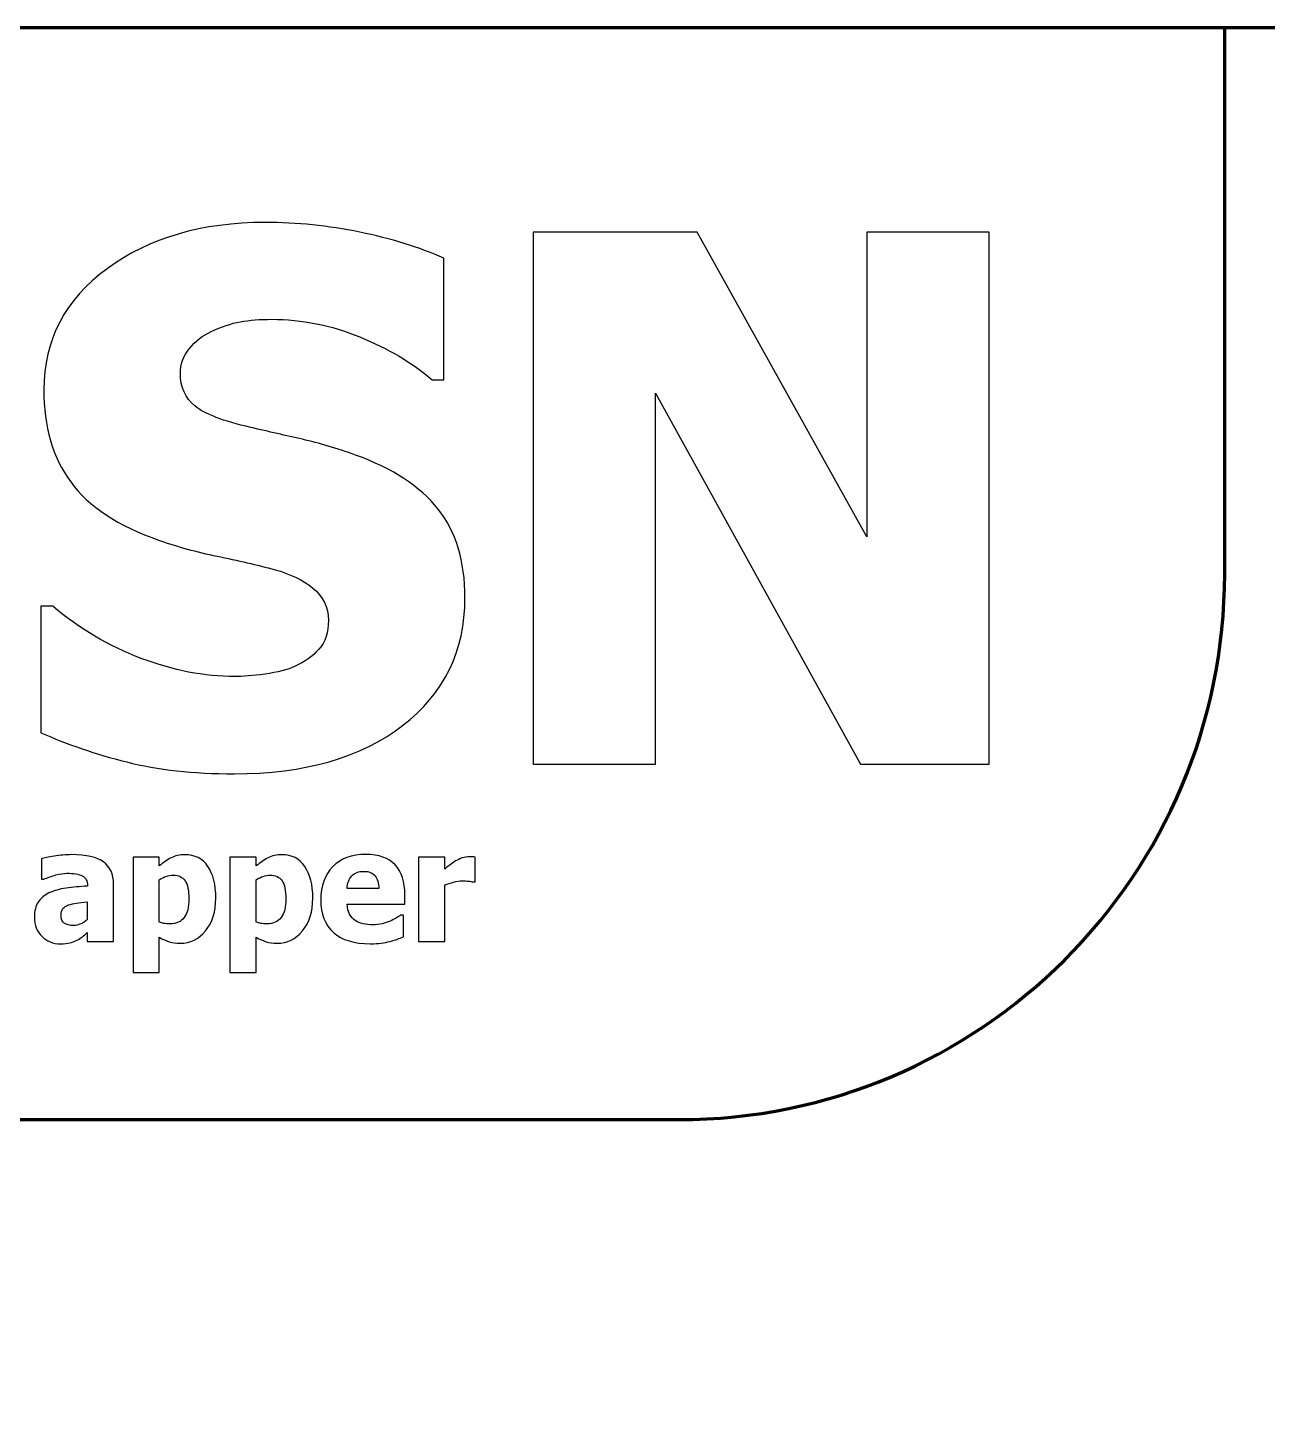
# Model space of a CAD drawing. Header units: centimetres. Extents: x -14.3 to 14.3, y -10 to 9.9.
# Drawn here: x -11.492 to -9.222, y 7.351 to 9.9 of the extents above; entities that cross this region are included whole.
import ezdxf

# ---------------------------------------------------------------- set-up
doc = ezdxf.new("R2010")
doc.units = ezdxf.units.CM
doc.header["$MEASUREMENT"] = 0
doc.layers.add('Layer 1', color=7, linetype='Continuous')

msp = doc.modelspace()

# ---------------------------------------------------------------- linework, layer by layer
at = {"layer": 'Layer 1', "color": 250, "lineweight": 70}
for points in [[(-14.3, -9), (-14.3, -9), (-14.3, 8.9), (-14.3, 8.9), (-14.3, 8.9), (-14.3, 9.45219), (-13.85219, 9.9), (-13.3, 9.9), (-13.3, 9.9), (-13.3, 9.9), (13.3, 9.9), (13.3, 9.9), (13.3, 9.9), (13.85219, 9.9), (14.3, 9.45219), (14.3, 8.9), (14.3, 8.9), (14.3, 8.9), (14.3, -9), (14.3, -9), (14.3, -9), (14.3, -9.55219), (13.85219, -10), (13.3, -10), (13.3, -10), (13.3, -10), (-13.3, -10), (-13.3, -10), (-13.3, -10), (-13.85219, -10), (-14.3, -9.55219), (-14.3, -9)], [(-9.3, 9.9), (-9.3, 9.9), (-9.3, 8.9), (-9.3, 8.9), (-9.3, 8.9), (-9.3, 8.34781), (-9.74781, 7.9), (-10.3, 7.9), (-10.3, 7.9), (-10.3, 7.9), (-14.3, 7.9), (-14.3, 7.9), (-14.3, 7.9), (-14.3, 7.9), (-14.3, 8.9), (-14.3, 8.9), (-14.3, 8.9), (-14.3, 8.9), (-14.3, 8.9), (-14.3, 8.9), (-14.3, 8.9), (-14.3, 9.45219), (-13.85219, 9.9), (-13.3, 9.9), (-13.3, 9.9), (-13.3, 9.9), (-10.3, 9.9), (-10.3, 9.9), (-10.3, 9.9), (-10.3, 9.9), (-9.3, 9.9), (-9.3, 9.9)]]:
    msp.add_open_spline(points, degree=3, knots=[0, 0, 0, 0, 0.125, 0.125, 0.125, 0.125, 0.25, 0.25, 0.25, 0.25, 0.375, 0.375, 0.375, 0.375, 0.5, 0.5, 0.5, 0.5, 0.625, 0.625, 0.625, 0.625, 0.75, 0.75, 0.75, 0.75, 0.875, 0.875, 0.875, 0.875, 1, 1, 1, 1], dxfattribs=at)
at = {"layer": 'Layer 1', "color": 7}
for points, knots in [([(-11.11446, 8.53356), (-11.18908, 8.53356), (-11.25454, 8.54071), (-11.31107, 8.55523), (-11.31107, 8.55523), (-11.3676, 8.56953), (-11.4201, 8.58741), (-11.46859, 8.60885), (-11.46859, 8.60885), (-11.46859, 8.60885), (-11.46859, 8.84055), (-11.46859, 8.84055), (-11.46859, 8.84055), (-11.46859, 8.84055), (-11.44624, 8.84055), (-11.44624, 8.84055), (-11.44624, 8.84055), (-11.39754, 8.79921), (-11.34347, 8.76726), (-11.28471, 8.74492), (-11.28471, 8.74492), (-11.22572, 8.7228), (-11.16852, 8.71163), (-11.11311, 8.71163), (-11.11311, 8.71163), (-11.09904, 8.71163), (-11.08072, 8.71319), (-11.05771, 8.7161), (-11.05771, 8.7161), (-11.03492, 8.71923), (-11.01637, 8.72414), (-11.00252, 8.73062), (-11.00252, 8.73062), (-10.98531, 8.73799), (-10.97102, 8.74827), (-10.95917, 8.76168), (-10.95917, 8.76168), (-10.94733, 8.77508), (-10.94152, 8.79251), (-10.94152, 8.81441), (-10.94152, 8.81441), (-10.94152, 8.83876), (-10.95113, 8.85865), (-10.97035, 8.87384), (-10.97035, 8.87384), (-10.98956, 8.88925), (-11.01257, 8.9002), (-11.03916, 8.90735), (-11.03916, 8.90735), (-11.07223, 8.91607), (-11.10775, 8.92433), (-11.14551, 8.93215), (-11.14551, 8.93215), (-11.18327, 8.93997), (-11.21857, 8.94958), (-11.25119, 8.96097), (-11.25119, 8.96097), (-11.32671, 8.98756), (-11.381, 9.02331), (-11.41362, 9.06822), (-11.41362, 9.06822), (-11.44647, 9.11313), (-11.46278, 9.16943), (-11.46278, 9.23713), (-11.46278, 9.23713), (-11.46278, 9.32829), (-11.42412, 9.40224), (-11.34682, 9.45877), (-11.34682, 9.45877), (-11.26974, 9.5153), (-11.17322, 9.54345), (-11.05748, 9.54345), (-11.05748, 9.54345), (-10.99939, 9.54345), (-10.94175, 9.53764), (-10.88433, 9.5258), (-10.88433, 9.5258), (-10.82691, 9.51396), (-10.77552, 9.49809), (-10.73016, 9.47798), (-10.73016, 9.47798), (-10.73016, 9.47798), (-10.73016, 9.25545), (-10.73016, 9.25545), (-10.73016, 9.25545), (-10.73016, 9.25545), (-10.75183, 9.25545), (-10.75183, 9.25545), (-10.75183, 9.25545), (-10.78803, 9.28651), (-10.83227, 9.31265), (-10.88433, 9.33387), (-10.88433, 9.33387), (-10.93661, 9.35532), (-10.99023, 9.36605), (-11.04519, 9.36605), (-11.04519, 9.36605), (-11.06642, 9.36605), (-11.08563, 9.36448), (-11.10284, 9.36158), (-11.10284, 9.36158), (-11.11982, 9.35845), (-11.13769, 9.35242), (-11.15646, 9.3437), (-11.15646, 9.3437), (-11.17165, 9.33678), (-11.18483, 9.3265), (-11.19601, 9.31265), (-11.19601, 9.31265), (-11.20718, 9.29902), (-11.21276, 9.2836), (-11.21276, 9.26662), (-11.21276, 9.26662), (-11.21276, 9.24182), (-11.20383, 9.22194), (-11.18618, 9.20741), (-11.18618, 9.20741), (-11.16852, 9.19267), (-11.13434, 9.17949), (-11.08385, 9.16787), (-11.08385, 9.16787), (-11.051, 9.16027), (-11.0195, 9.15312), (-10.98911, 9.1462), (-10.98911, 9.1462), (-10.95873, 9.13927), (-10.92633, 9.12966), (-10.89192, 9.11737), (-10.89192, 9.11737), (-10.82422, 9.09302), (-10.77395, 9.06018), (-10.74089, 9.01884), (-10.74089, 9.01884), (-10.70804, 8.97773), (-10.69151, 8.92322), (-10.69151, 8.85552), (-10.69151, 8.85552), (-10.69151, 8.75877), (-10.72949, 8.6808), (-10.80568, 8.62181), (-10.80568, 8.62181), (-10.88187, 8.56305), (-10.98487, 8.53356), (-11.11446, 8.53356)], [0, 0, 0, 0, 0.0277778, 0.0277778, 0.0277778, 0.0277778, 0.0555556, 0.0555556, 0.0555556, 0.0555556, 0.0833333, 0.0833333, 0.0833333, 0.0833333, 0.1111111, 0.1111111, 0.1111111, 0.1111111, 0.1388889, 0.1388889, 0.1388889, 0.1388889, 0.1666667, 0.1666667, 0.1666667, 0.1666667, 0.1944444, 0.1944444, 0.1944444, 0.1944444, 0.2222222, 0.2222222, 0.2222222, 0.2222222, 0.25, 0.25, 0.25, 0.25, 0.2777778, 0.2777778, 0.2777778, 0.2777778, 0.3055556, 0.3055556, 0.3055556, 0.3055556, 0.3333333, 0.3333333, 0.3333333, 0.3333333, 0.3611111, 0.3611111, 0.3611111, 0.3611111, 0.3888889, 0.3888889, 0.3888889, 0.3888889, 0.4166667, 0.4166667, 0.4166667, 0.4166667, 0.4444444, 0.4444444, 0.4444444, 0.4444444, 0.4722222, 0.4722222, 0.4722222, 0.4722222, 0.5, 0.5, 0.5, 0.5, 0.5277778, 0.5277778, 0.5277778, 0.5277778, 0.5555556, 0.5555556, 0.5555556, 0.5555556, 0.5833333, 0.5833333, 0.5833333, 0.5833333, 0.6111111, 0.6111111, 0.6111111, 0.6111111, 0.6388889, 0.6388889, 0.6388889, 0.6388889, 0.6666667, 0.6666667, 0.6666667, 0.6666667, 0.6944444, 0.6944444, 0.6944444, 0.6944444, 0.7222222, 0.7222222, 0.7222222, 0.7222222, 0.75, 0.75, 0.75, 0.75, 0.7777778, 0.7777778, 0.7777778, 0.7777778, 0.8055556, 0.8055556, 0.8055556, 0.8055556, 0.8333333, 0.8333333, 0.8333333, 0.8333333, 0.8611111, 0.8611111, 0.8611111, 0.8611111, 0.8888889, 0.8888889, 0.8888889, 0.8888889, 0.9166667, 0.9166667, 0.9166667, 0.9166667, 0.9444444, 0.9444444, 0.9444444, 0.9444444, 0.9722222, 0.9722222, 0.9722222, 0.9722222, 1, 1, 1, 1]), ([(-9.73145, 8.55121), (-9.73145, 8.55121), (-9.96716, 8.55121), (-9.96716, 8.55121), (-9.96716, 8.55121), (-9.96716, 8.55121), (-10.34274, 9.23065), (-10.34274, 9.23065), (-10.34274, 9.23065), (-10.34274, 9.23065), (-10.34274, 8.55121), (-10.34274, 8.55121), (-10.34274, 8.55121), (-10.34274, 8.55121), (-10.56661, 8.55121), (-10.56661, 8.55121), (-10.56661, 8.55121), (-10.56661, 8.55121), (-10.56661, 9.5258), (-10.56661, 9.5258), (-10.56661, 9.5258), (-10.56661, 9.5258), (-10.26611, 9.5258), (-10.26611, 9.5258), (-10.26611, 9.5258), (-10.26611, 9.5258), (-9.95532, 8.96745), (-9.95532, 8.96745), (-9.95532, 8.96745), (-9.95532, 8.96745), (-9.95532, 9.5258), (-9.95532, 9.5258), (-9.95532, 9.5258), (-9.95532, 9.5258), (-9.73145, 9.5258), (-9.73145, 9.5258), (-9.73145, 9.5258), (-9.73145, 9.5258), (-9.73145, 8.55121), (-9.73145, 8.55121)], [0, 0, 0, 0, 0.1, 0.1, 0.1, 0.1, 0.2, 0.2, 0.2, 0.2, 0.3, 0.3, 0.3, 0.3, 0.4, 0.4, 0.4, 0.4, 0.5, 0.5, 0.5, 0.5, 0.6, 0.6, 0.6, 0.6, 0.7, 0.7, 0.7, 0.7, 0.8, 0.8, 0.8, 0.8, 0.9, 0.9, 0.9, 0.9, 1, 1, 1, 1]), ([(-11.38319, 8.24263), (-11.38648, 8.23985), (-11.38944, 8.23736), (-11.39208, 8.23515), (-11.39208, 8.23515), (-11.39471, 8.23298), (-11.39819, 8.23077), (-11.40261, 8.22856), (-11.40261, 8.22856), (-11.40694, 8.22645), (-11.41113, 8.22485), (-11.41522, 8.22372), (-11.41522, 8.22372), (-11.41931, 8.22264), (-11.42505, 8.22207), (-11.43239, 8.22207), (-11.43239, 8.22207), (-11.44608, 8.22207), (-11.45746, 8.22668), (-11.46649, 8.23585), (-11.46649, 8.23585), (-11.47557, 8.24502), (-11.48008, 8.2566), (-11.48008, 8.27057), (-11.48008, 8.27057), (-11.48008, 8.28204), (-11.47778, 8.29136), (-11.47317, 8.29841), (-11.47317, 8.29841), (-11.46861, 8.30547), (-11.46197, 8.31111), (-11.45337, 8.3152), (-11.45337, 8.3152), (-11.44462, 8.31944), (-11.43417, 8.3224), (-11.42204, 8.32405), (-11.42204, 8.32405), (-11.4099, 8.32569), (-11.39687, 8.32696), (-11.3829, 8.3279), (-11.3829, 8.3279), (-11.3829, 8.3279), (-11.3829, 8.32875), (-11.3829, 8.32875), (-11.3829, 8.32875), (-11.3829, 8.33726), (-11.38606, 8.34319), (-11.39236, 8.34644), (-11.39236, 8.34644), (-11.39866, 8.34968), (-11.40812, 8.35133), (-11.42068, 8.35133), (-11.42068, 8.35133), (-11.42637, 8.35133), (-11.43305, 8.35029), (-11.44067, 8.34822), (-11.44067, 8.34822), (-11.44829, 8.34615), (-11.45576, 8.34352), (-11.46301, 8.34032), (-11.46301, 8.34032), (-11.46301, 8.34032), (-11.46715, 8.34032), (-11.46715, 8.34032), (-11.46715, 8.34032), (-11.46715, 8.34032), (-11.46715, 8.37767), (-11.46715, 8.37767), (-11.46715, 8.37767), (-11.46235, 8.37903), (-11.45464, 8.38068), (-11.44401, 8.38256), (-11.44401, 8.38256), (-11.43333, 8.38444), (-11.42256, 8.38538), (-11.41174, 8.38538), (-11.41174, 8.38538), (-11.38507, 8.38538), (-11.36564, 8.38096), (-11.35346, 8.37207), (-11.35346, 8.37207), (-11.34128, 8.36323), (-11.33521, 8.34968), (-11.33521, 8.33148), (-11.33521, 8.33148), (-11.33521, 8.33148), (-11.33521, 8.22621), (-11.33521, 8.22621), (-11.33521, 8.22621), (-11.33521, 8.22621), (-11.38319, 8.22621), (-11.38319, 8.22621), (-11.38319, 8.22621), (-11.38319, 8.22621), (-11.38319, 8.24263), (-11.38319, 8.24263)], [0, 0, 0, 0, 0.0416667, 0.0416667, 0.0416667, 0.0416667, 0.0833333, 0.0833333, 0.0833333, 0.0833333, 0.125, 0.125, 0.125, 0.125, 0.1666667, 0.1666667, 0.1666667, 0.1666667, 0.2083333, 0.2083333, 0.2083333, 0.2083333, 0.25, 0.25, 0.25, 0.25, 0.2916667, 0.2916667, 0.2916667, 0.2916667, 0.3333333, 0.3333333, 0.3333333, 0.3333333, 0.375, 0.375, 0.375, 0.375, 0.4166667, 0.4166667, 0.4166667, 0.4166667, 0.4583333, 0.4583333, 0.4583333, 0.4583333, 0.5, 0.5, 0.5, 0.5, 0.5416667, 0.5416667, 0.5416667, 0.5416667, 0.5833333, 0.5833333, 0.5833333, 0.5833333, 0.625, 0.625, 0.625, 0.625, 0.6666667, 0.6666667, 0.6666667, 0.6666667, 0.7083333, 0.7083333, 0.7083333, 0.7083333, 0.75, 0.75, 0.75, 0.75, 0.7916667, 0.7916667, 0.7916667, 0.7916667, 0.8333333, 0.8333333, 0.8333333, 0.8333333, 0.875, 0.875, 0.875, 0.875, 0.9166667, 0.9166667, 0.9166667, 0.9166667, 0.9583333, 0.9583333, 0.9583333, 0.9583333, 1, 1, 1, 1]), ([(-10.86507, 8.22207), (-10.89428, 8.22207), (-10.91667, 8.22903), (-10.93224, 8.243), (-10.93224, 8.243), (-10.94781, 8.25697), (-10.95562, 8.27687), (-10.95562, 8.30269), (-10.95562, 8.30269), (-10.95562, 8.32795), (-10.94838, 8.34813), (-10.93384, 8.36318), (-10.93384, 8.36318), (-10.91931, 8.37828), (-10.89904, 8.38581), (-10.87293, 8.38581), (-10.87293, 8.38581), (-10.84922, 8.38581), (-10.8314, 8.37941), (-10.81945, 8.36666), (-10.81945, 8.36666), (-10.8075, 8.35387), (-10.80153, 8.33557), (-10.80153, 8.31177), (-10.80153, 8.31177), (-10.80153, 8.31177), (-10.80153, 8.29441), (-10.80153, 8.29441), (-10.80153, 8.29441), (-10.80153, 8.29441), (-10.90727, 8.29441), (-10.90727, 8.29441), (-10.90727, 8.29441), (-10.9068, 8.28726), (-10.90529, 8.28124), (-10.9027, 8.27645), (-10.9027, 8.27645), (-10.90016, 8.2716), (-10.89673, 8.26779), (-10.8925, 8.26492), (-10.8925, 8.26492), (-10.88841, 8.26205), (-10.88356, 8.26003), (-10.87806, 8.25881), (-10.87806, 8.25881), (-10.87255, 8.25754), (-10.86653, 8.25692), (-10.85999, 8.25692), (-10.85999, 8.25692), (-10.8544, 8.25692), (-10.84885, 8.25754), (-10.84344, 8.25881), (-10.84344, 8.25881), (-10.83803, 8.26003), (-10.83304, 8.26168), (-10.82857, 8.2637), (-10.82857, 8.2637), (-10.82462, 8.26544), (-10.82095, 8.26732), (-10.81761, 8.26934), (-10.81761, 8.26934), (-10.81423, 8.27137), (-10.8115, 8.27315), (-10.80938, 8.2747), (-10.80938, 8.2747), (-10.80938, 8.2747), (-10.8043, 8.2747), (-10.8043, 8.2747), (-10.8043, 8.2747), (-10.8043, 8.2747), (-10.8043, 8.23486), (-10.8043, 8.23486), (-10.8043, 8.23486), (-10.80825, 8.23331), (-10.81188, 8.23185), (-10.81512, 8.23054), (-10.81512, 8.23054), (-10.81837, 8.22922), (-10.82288, 8.22786), (-10.82857, 8.22649), (-10.82857, 8.22649), (-10.8338, 8.22508), (-10.8392, 8.224), (-10.84476, 8.22325), (-10.84476, 8.22325), (-10.85031, 8.22245), (-10.85708, 8.22207), (-10.86507, 8.22207)], [0, 0, 0, 0, 0.0454545, 0.0454545, 0.0454545, 0.0454545, 0.0909091, 0.0909091, 0.0909091, 0.0909091, 0.1363636, 0.1363636, 0.1363636, 0.1363636, 0.1818182, 0.1818182, 0.1818182, 0.1818182, 0.2272727, 0.2272727, 0.2272727, 0.2272727, 0.2727273, 0.2727273, 0.2727273, 0.2727273, 0.3181818, 0.3181818, 0.3181818, 0.3181818, 0.3636364, 0.3636364, 0.3636364, 0.3636364, 0.4090909, 0.4090909, 0.4090909, 0.4090909, 0.4545455, 0.4545455, 0.4545455, 0.4545455, 0.5, 0.5, 0.5, 0.5, 0.5454545, 0.5454545, 0.5454545, 0.5454545, 0.5909091, 0.5909091, 0.5909091, 0.5909091, 0.6363636, 0.6363636, 0.6363636, 0.6363636, 0.6818182, 0.6818182, 0.6818182, 0.6818182, 0.7272727, 0.7272727, 0.7272727, 0.7272727, 0.7727273, 0.7727273, 0.7727273, 0.7727273, 0.8181818, 0.8181818, 0.8181818, 0.8181818, 0.8636364, 0.8636364, 0.8636364, 0.8636364, 0.9090909, 0.9090909, 0.9090909, 0.9090909, 0.9545455, 0.9545455, 0.9545455, 0.9545455, 1, 1, 1, 1]), ([(-11.14781, 8.30575), (-11.14781, 8.28101), (-11.15407, 8.26111), (-11.16663, 8.24592), (-11.16663, 8.24592), (-11.17914, 8.23077), (-11.19461, 8.2232), (-11.213, 8.2232), (-11.213, 8.2232), (-11.22072, 8.2232), (-11.2274, 8.22409), (-11.23309, 8.22583), (-11.23309, 8.22583), (-11.23878, 8.22757), (-11.24485, 8.23026), (-11.25129, 8.23397), (-11.25129, 8.23397), (-11.25129, 8.23397), (-11.25129, 8.16944), (-11.25129, 8.16944), (-11.25129, 8.16944), (-11.25129, 8.16944), (-11.2995, 8.16944), (-11.2995, 8.16944), (-11.2995, 8.16944), (-11.2995, 8.16944), (-11.2995, 8.38096), (-11.2995, 8.38096), (-11.2995, 8.38096), (-11.2995, 8.38096), (-11.25129, 8.38096), (-11.25129, 8.38096), (-11.25129, 8.38096), (-11.25129, 8.38096), (-11.25129, 8.36483), (-11.25129, 8.36483), (-11.25129, 8.36483), (-11.24424, 8.37089), (-11.23699, 8.37583), (-11.22966, 8.3796), (-11.22966, 8.3796), (-11.22232, 8.38336), (-11.2138, 8.38524), (-11.20416, 8.38524), (-11.20416, 8.38524), (-11.18624, 8.38524), (-11.17236, 8.37814), (-11.16253, 8.36389), (-11.16253, 8.36389), (-11.1527, 8.34963), (-11.14781, 8.33026), (-11.14781, 8.30575)], [0, 0, 0, 0, 0.0769231, 0.0769231, 0.0769231, 0.0769231, 0.1538462, 0.1538462, 0.1538462, 0.1538462, 0.2307692, 0.2307692, 0.2307692, 0.2307692, 0.3076923, 0.3076923, 0.3076923, 0.3076923, 0.3846154, 0.3846154, 0.3846154, 0.3846154, 0.4615385, 0.4615385, 0.4615385, 0.4615385, 0.5384615, 0.5384615, 0.5384615, 0.5384615, 0.6153846, 0.6153846, 0.6153846, 0.6153846, 0.6923077, 0.6923077, 0.6923077, 0.6923077, 0.7692308, 0.7692308, 0.7692308, 0.7692308, 0.8461538, 0.8461538, 0.8461538, 0.8461538, 0.9230769, 0.9230769, 0.9230769, 0.9230769, 1, 1, 1, 1]), ([(-10.9702, 8.30575), (-10.9702, 8.28101), (-10.97646, 8.26111), (-10.98902, 8.24592), (-10.98902, 8.24592), (-11.00153, 8.23077), (-11.017, 8.2232), (-11.03539, 8.2232), (-11.03539, 8.2232), (-11.04311, 8.2232), (-11.04979, 8.22409), (-11.05548, 8.22583), (-11.05548, 8.22583), (-11.06117, 8.22757), (-11.06724, 8.23026), (-11.07368, 8.23397), (-11.07368, 8.23397), (-11.07368, 8.23397), (-11.07368, 8.16944), (-11.07368, 8.16944), (-11.07368, 8.16944), (-11.07368, 8.16944), (-11.12189, 8.16944), (-11.12189, 8.16944), (-11.12189, 8.16944), (-11.12189, 8.16944), (-11.12189, 8.38096), (-11.12189, 8.38096), (-11.12189, 8.38096), (-11.12189, 8.38096), (-11.07368, 8.38096), (-11.07368, 8.38096), (-11.07368, 8.38096), (-11.07368, 8.38096), (-11.07368, 8.36483), (-11.07368, 8.36483), (-11.07368, 8.36483), (-11.06663, 8.37089), (-11.05938, 8.37583), (-11.05205, 8.3796), (-11.05205, 8.3796), (-11.04471, 8.38336), (-11.03619, 8.38524), (-11.02655, 8.38524), (-11.02655, 8.38524), (-11.00863, 8.38524), (-10.99475, 8.37814), (-10.98492, 8.36389), (-10.98492, 8.36389), (-10.97509, 8.34963), (-10.9702, 8.33026), (-10.9702, 8.30575)], [0, 0, 0, 0, 0.0769231, 0.0769231, 0.0769231, 0.0769231, 0.1538462, 0.1538462, 0.1538462, 0.1538462, 0.2307692, 0.2307692, 0.2307692, 0.2307692, 0.3076923, 0.3076923, 0.3076923, 0.3076923, 0.3846154, 0.3846154, 0.3846154, 0.3846154, 0.4615385, 0.4615385, 0.4615385, 0.4615385, 0.5384615, 0.5384615, 0.5384615, 0.5384615, 0.6153846, 0.6153846, 0.6153846, 0.6153846, 0.6923077, 0.6923077, 0.6923077, 0.6923077, 0.7692308, 0.7692308, 0.7692308, 0.7692308, 0.8461538, 0.8461538, 0.8461538, 0.8461538, 0.9230769, 0.9230769, 0.9230769, 0.9230769, 1, 1, 1, 1]), ([(-10.67279, 8.33538), (-10.67279, 8.33538), (-10.67679, 8.33538), (-10.67679, 8.33538), (-10.67679, 8.33538), (-10.67862, 8.33604), (-10.6813, 8.33651), (-10.68478, 8.33684), (-10.68478, 8.33684), (-10.68827, 8.33717), (-10.69212, 8.33731), (-10.69636, 8.33731), (-10.69636, 8.33731), (-10.70144, 8.33731), (-10.7067, 8.33656), (-10.7123, 8.3351), (-10.7123, 8.3351), (-10.71785, 8.33364), (-10.72326, 8.3319), (-10.72848, 8.32988), (-10.72848, 8.32988), (-10.72848, 8.32988), (-10.72848, 8.22621), (-10.72848, 8.22621), (-10.72848, 8.22621), (-10.72848, 8.22621), (-10.77669, 8.22621), (-10.77669, 8.22621), (-10.77669, 8.22621), (-10.77669, 8.22621), (-10.77669, 8.38096), (-10.77669, 8.38096), (-10.77669, 8.38096), (-10.77669, 8.38096), (-10.72848, 8.38096), (-10.72848, 8.38096), (-10.72848, 8.38096), (-10.72848, 8.38096), (-10.72848, 8.35881), (-10.72848, 8.35881), (-10.72848, 8.35881), (-10.72627, 8.36083), (-10.72321, 8.36337), (-10.71931, 8.36643), (-10.71931, 8.36643), (-10.71541, 8.36953), (-10.71183, 8.37198), (-10.70863, 8.37381), (-10.70863, 8.37381), (-10.70515, 8.37593), (-10.70106, 8.37772), (-10.69645, 8.37927), (-10.69645, 8.37927), (-10.69179, 8.38077), (-10.68742, 8.38153), (-10.68328, 8.38153), (-10.68328, 8.38153), (-10.68173, 8.38153), (-10.67994, 8.38148), (-10.67801, 8.38138), (-10.67801, 8.38138), (-10.67608, 8.38129), (-10.67434, 8.38115), (-10.67279, 8.38096), (-10.67279, 8.38096), (-10.67279, 8.38096), (-10.67279, 8.33538), (-10.67279, 8.33538)], [0, 0, 0, 0, 0.0588235, 0.0588235, 0.0588235, 0.0588235, 0.1176471, 0.1176471, 0.1176471, 0.1176471, 0.1764706, 0.1764706, 0.1764706, 0.1764706, 0.2352941, 0.2352941, 0.2352941, 0.2352941, 0.2941176, 0.2941176, 0.2941176, 0.2941176, 0.3529412, 0.3529412, 0.3529412, 0.3529412, 0.4117647, 0.4117647, 0.4117647, 0.4117647, 0.4705882, 0.4705882, 0.4705882, 0.4705882, 0.5294118, 0.5294118, 0.5294118, 0.5294118, 0.5882353, 0.5882353, 0.5882353, 0.5882353, 0.6470588, 0.6470588, 0.6470588, 0.6470588, 0.7058824, 0.7058824, 0.7058824, 0.7058824, 0.7647059, 0.7647059, 0.7647059, 0.7647059, 0.8235294, 0.8235294, 0.8235294, 0.8235294, 0.8823529, 0.8823529, 0.8823529, 0.8823529, 0.9411765, 0.9411765, 0.9411765, 0.9411765, 1, 1, 1, 1]), ([(-11.19715, 8.30476), (-11.19715, 8.31981), (-11.19946, 8.33077), (-11.20411, 8.33755), (-11.20411, 8.33755), (-11.20872, 8.34437), (-11.21597, 8.34775), (-11.2258, 8.34775), (-11.2258, 8.34775), (-11.23013, 8.34775), (-11.23441, 8.34705), (-11.23869, 8.34568), (-11.23869, 8.34568), (-11.24297, 8.34432), (-11.24715, 8.34225), (-11.25129, 8.33947), (-11.25129, 8.33947), (-11.25129, 8.33947), (-11.25129, 8.26163), (-11.25129, 8.26163), (-11.25129, 8.26163), (-11.2487, 8.26055), (-11.24588, 8.25975), (-11.24283, 8.25932), (-11.24283, 8.25932), (-11.23972, 8.25885), (-11.2361, 8.25862), (-11.23187, 8.25862), (-11.23187, 8.25862), (-11.22011, 8.25862), (-11.2114, 8.26248), (-11.20571, 8.27014), (-11.20571, 8.27014), (-11.20002, 8.27781), (-11.19715, 8.28933), (-11.19715, 8.30476)], [0, 0, 0, 0, 0.1111111, 0.1111111, 0.1111111, 0.1111111, 0.2222222, 0.2222222, 0.2222222, 0.2222222, 0.3333333, 0.3333333, 0.3333333, 0.3333333, 0.4444444, 0.4444444, 0.4444444, 0.4444444, 0.5555556, 0.5555556, 0.5555556, 0.5555556, 0.6666667, 0.6666667, 0.6666667, 0.6666667, 0.7777778, 0.7777778, 0.7777778, 0.7777778, 0.8888889, 0.8888889, 0.8888889, 0.8888889, 1, 1, 1, 1]), ([(-11.01954, 8.30476), (-11.01954, 8.31981), (-11.02185, 8.33077), (-11.0265, 8.33755), (-11.0265, 8.33755), (-11.03111, 8.34437), (-11.03836, 8.34775), (-11.04819, 8.34775), (-11.04819, 8.34775), (-11.05252, 8.34775), (-11.0568, 8.34705), (-11.06108, 8.34568), (-11.06108, 8.34568), (-11.06536, 8.34432), (-11.06954, 8.34225), (-11.07368, 8.33947), (-11.07368, 8.33947), (-11.07368, 8.33947), (-11.07368, 8.26163), (-11.07368, 8.26163), (-11.07368, 8.26163), (-11.07109, 8.26055), (-11.06827, 8.25975), (-11.06522, 8.25932), (-11.06522, 8.25932), (-11.06211, 8.25885), (-11.05849, 8.25862), (-11.05426, 8.25862), (-11.05426, 8.25862), (-11.0425, 8.25862), (-11.03379, 8.26248), (-11.0281, 8.27014), (-11.0281, 8.27014), (-11.02241, 8.27781), (-11.01954, 8.28933), (-11.01954, 8.30476)], [0, 0, 0, 0, 0.1111111, 0.1111111, 0.1111111, 0.1111111, 0.2222222, 0.2222222, 0.2222222, 0.2222222, 0.3333333, 0.3333333, 0.3333333, 0.3333333, 0.4444444, 0.4444444, 0.4444444, 0.4444444, 0.5555556, 0.5555556, 0.5555556, 0.5555556, 0.6666667, 0.6666667, 0.6666667, 0.6666667, 0.7777778, 0.7777778, 0.7777778, 0.7777778, 0.8888889, 0.8888889, 0.8888889, 0.8888889, 1, 1, 1, 1]), ([(-10.84908, 8.32348), (-10.84936, 8.33369), (-10.85172, 8.34145), (-10.85618, 8.34681), (-10.85618, 8.34681), (-10.86065, 8.35213), (-10.86747, 8.35481), (-10.87665, 8.35481), (-10.87665, 8.35481), (-10.88605, 8.35481), (-10.89334, 8.35199), (-10.89866, 8.34639), (-10.89866, 8.34639), (-10.90393, 8.34079), (-10.90684, 8.33312), (-10.90741, 8.32348), (-10.90741, 8.32348), (-10.90741, 8.32348), (-10.84908, 8.32348), (-10.84908, 8.32348)], [0, 0, 0, 0, 0.2, 0.2, 0.2, 0.2, 0.4, 0.4, 0.4, 0.4, 0.6, 0.6, 0.6, 0.6, 0.8, 0.8, 0.8, 0.8, 1, 1, 1, 1]), ([(-11.38319, 8.26657), (-11.38319, 8.26657), (-11.38319, 8.29883), (-11.38319, 8.29883), (-11.38319, 8.29883), (-11.39137, 8.29799), (-11.398, 8.29728), (-11.40304, 8.29672), (-11.40304, 8.29672), (-11.40812, 8.29611), (-11.41306, 8.29493), (-11.41795, 8.29319), (-11.41795, 8.29319), (-11.42218, 8.29173), (-11.42543, 8.28947), (-11.42778, 8.28651), (-11.42778, 8.28651), (-11.43013, 8.2835), (-11.43131, 8.27955), (-11.43131, 8.27456), (-11.43131, 8.27456), (-11.43131, 8.26732), (-11.42933, 8.26233), (-11.42543, 8.25961), (-11.42543, 8.25961), (-11.42152, 8.25692), (-11.41578, 8.25556), (-11.40816, 8.25556), (-11.40816, 8.25556), (-11.40393, 8.25556), (-11.3996, 8.25655), (-11.39518, 8.25848), (-11.39518, 8.25848), (-11.39076, 8.26041), (-11.38676, 8.26309), (-11.38319, 8.26657)], [0, 0, 0, 0, 0.1111111, 0.1111111, 0.1111111, 0.1111111, 0.2222222, 0.2222222, 0.2222222, 0.2222222, 0.3333333, 0.3333333, 0.3333333, 0.3333333, 0.4444444, 0.4444444, 0.4444444, 0.4444444, 0.5555556, 0.5555556, 0.5555556, 0.5555556, 0.6666667, 0.6666667, 0.6666667, 0.6666667, 0.7777778, 0.7777778, 0.7777778, 0.7777778, 0.8888889, 0.8888889, 0.8888889, 0.8888889, 1, 1, 1, 1])]:
    msp.add_open_spline(points, degree=3, knots=knots, dxfattribs=at)

doc.saveas('drawing.dxf')
